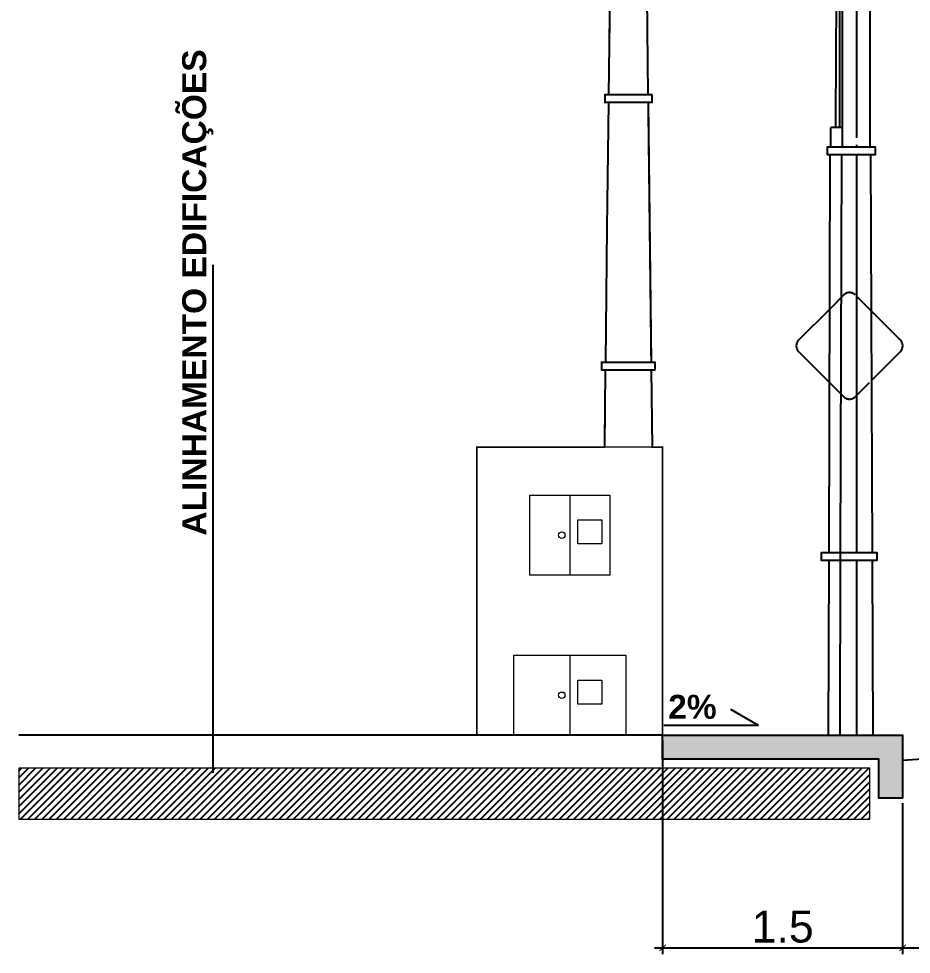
# Model space of a CAD drawing. Header units: inches. Extents: x -156 to 726, y -78 to 271.
# Drawn here: x 101.96 to 107.53, y 82.95 to 88.8 of the extents above; entities that cross this region are included whole.
import ezdxf
from ezdxf.enums import TextEntityAlignment as Align

# ---------------------------------------------------------------- set-up
doc = ezdxf.new("R2010")
doc.units = ezdxf.units.IN
doc.header["$MEASUREMENT"] = 0
doc.linetypes.add('DASHED', pattern=[19.05, 12.7, -6.35])
for name, color, linetype in [('03', 3, 'Continuous'), ('CRT-02', 2, 'Continuous'), ('CRT-03', 6, 'Continuous'), ('CRT-CALUNGAS', 8, 'Continuous'), ('URB-NOME RUAS', 2, 'Continuous')]:
    doc.layers.add(name, color=color, linetype=linetype)
doc.styles.add('AUX_2_50', font='ARIAL.TTF', dxfattribs={"height": 0.2})
doc.styles.add('DCADTXTSTYLE3', font='ARIALBD.TTF')
doc.dimstyles.new('Vila Palmeira - 1-50', dxfattribs={"dimtxt": 0.2, "dimasz": 0.04, "dimexe": 0.04, "dimexo": 0.03, "dimgap": 0.03, "dimtad": 1, "dimdec": 1, "dimzin": 12, "dimdsep": 46, "dimtxsty": 'AUX_2_50', "dimblk": 'ARCHTICK', "dimcen": 0.025, "dimdle": 0.05, "dimclrd": 253, "dimclre": 253, "dimclrt": 2, "dimazin": 3, "dimtfac": 1, "dimtdec": 1, "dimtmove": 0, "dimatfit": 2, "dimldrblk": 'DOTSMALL', "dimfxl": 10, "dimtolj": 1, "dimtzin": 0, "dimarcsym": 0})

# ---------------------------------------------------------------- blocks, each defined once
blk = doc.blocks.new('POSTE LUZ')
at = {"color": 0, "linetype": 'ByBlock', "ltscale": 0.8}
for p, q in [((-0.2859, 3.7479), (-0.2859, 5.3124)), ((-0.2859, 3.6885), (-0.2859, 3.7024)), ((-0.2859, 1.154), (-0.2859, 3.643)), ((-0.2859, 0.0144), (-0.2859, 1.1084))]:
    blk.add_line(p, q, dxfattribs=at)
at = {"color": 0, "linetype": 'ByBlock', "ltscale": 0.2}
for p, q in [((-0.3765, 3.6885), (-0.3757, 5.0068)), ((-0.4485, 3.6885), (-0.4481, 3.8107)), ((-0.3761, 3.8107), (-0.4481, 3.8107)), ((-0.4599, 1.1542), (-0.4525, 3.643)), ((-0.3879, 1.154), (-0.3805, 3.643)), ((-0.3913, 0.0144), (-0.3881, 1.154)), ((-0.4633, 0.0144), (-0.4601, 1.1086))]:
    blk.add_line(p, q, dxfattribs=at)
at = {"color": 0, "linetype": 'ByBlock'}
for p, q in [((-0.2063, 5.0068), (-0.2054, 3.6885)), ((-0.2004, 3.643), (-0.1911, 1.154)), ((-0.191, 1.1084), (-0.1869, 0.0144))]:
    blk.add_line(p, q, dxfattribs=at)
for points in [[(-0.2577, 3.6885), (-0.4723, 3.6885), (-0.4723, 3.643), (-0.2578, 3.643)], [(-0.2578, 3.643), (-0.1706, 3.643), (-0.1706, 3.6885), (-0.2579, 3.6885)], [(-0.2198, 1.154), (-0.5094, 1.154), (-0.5094, 1.1084), (-0.2198, 1.1084)], [(-0.2198, 1.1084), (-0.1593, 1.1084), (-0.1593, 1.154), (-0.2198, 1.154)]]:
    blk.add_lwpolyline(points, dxfattribs=at)
at = {"color": 0, "linetype": 'ByBlock', "ltscale": 0.2}
blk.add_spline([(-0.5767, 6.5338), (-0.5251, 6.3965), (-0.4613, 6.1726), (-0.4314, 5.919), (-0.4201, 5.5477), (-0.4201, 3.8107)], degree=3, dxfattribs=at)
blk.add_open_spline([(-0.5534, 6.5428), (-0.5451, 6.5215), (-0.5369, 6.5001), (-0.5124, 6.4357), (-0.4966, 6.3922), (-0.4679, 6.304), (-0.4551, 6.2592), (-0.4341, 6.1682), (-0.4262, 6.1219), (-0.4145, 6.0293), (-0.4106, 5.9829), (-0.4013, 5.8441), (-0.3983, 5.5686), (-0.3949, 5.5752), (-0.3945, 5.4832), (-0.3943, 5.2992), (-0.3946, 5.2072), (-0.395, 3.8281), (-0.3951, 3.8193), (-0.3951, 3.8106)], degree=3, knots=[0, 0, 0, 0, 1.372061, 1.372061, 4.116182, 4.116182, 6.860303, 6.860303, 9.618174, 9.618174, 12.376045, 12.376045, 17.891786, 17.891786, 23.407528, 23.407528, 28.923269, 28.923269, 29.448113, 29.448113, 29.448113, 29.448113], dxfattribs=at)
blk = doc.blocks.new('CX ENTRADA')
at = {"color": 0}
for p, q in [((-3.6818, 5.67), (-3.6818, 5.622)), ((-3.6578, 5.67), (-3.6818, 5.67)), ((-3.6818, 5.622), (-3.4265, 5.622)), ((-3.6584, 5.622), (-3.663, 5.2268)), ((-3.6578, 5.67), (-3.4505, 5.67)), ((-3.4505, 5.67), (-3.4265, 5.67)), ((-3.4499, 5.622), (-3.4453, 5.2268)), ((-3.4265, 5.67), (-3.4265, 5.622)), ((-3.427, 5.2747), (-3.4457, 5.2745)), ((-3.427, 5.2268), (-3.427, 5.2747)), ((-3.427, 5.2747), (-3.307, 5.2747)), ((-3.427, 5.2627), (-3.307, 5.2627)), ((-3.3513, 5.2857), (-3.3284, 5.2857)), ((-3.3513, 5.2747), (-3.3513, 5.2857)), ((-3.3513, 5.2507), (-3.3513, 5.2627)), ((-3.3284, 5.2857), (-3.3284, 5.2747)), ((-3.3284, 5.2627), (-3.3284, 5.2507)), ((-3.307, 5.2747), (-3.307, 5.2627)), ((-3.6858, 5.2268), (-3.5724, 5.2268)), ((-3.6858, 5.2268), (-3.6858, 5.1788)), ((-3.5904, 5.1788), (-3.5904, 5.2268)), ((-3.5724, 5.1788), (-3.5724, 5.2268)), ((-3.5724, 5.2148), (-3.5124, 5.2148)), ((-3.5424, 5.2148), (-3.5424, 5.1908)), ((-3.5124, 5.1788), (-3.5124, 5.2268)), ((-3.5124, 5.2268), (-3.4153, 5.2268)), ((-3.4944, 5.1788), (-3.4944, 5.2268)), ((-3.4153, 5.2268), (-3.4153, 5.1788)), ((-3.3813, 5.2507), (-3.2973, 5.2507)), ((-3.3813, 5.2507), (-3.3693, 5.2147)), ((-3.3093, 5.2147), (-3.3693, 5.2147)), ((-3.3693, 5.2147), (-3.3693, 5.1907)), ((-3.2973, 5.2507), (-3.3093, 5.2147)), ((-3.3093, 5.2147), (-3.3093, 5.1907)), ((-3.6858, 5.1788), (-3.5724, 5.1788)), ((-3.6636, 5.1788), (-3.6773, 4.001)), ((-3.5724, 5.1908), (-3.5124, 5.1908)), ((-3.5124, 5.1788), (-3.4153, 5.1788)), ((-3.4447, 5.1788), (-3.431, 4.001)), ((-3.427, 5.1307), (-3.427, 5.1788)), ((-3.3693, 5.1907), (-3.3813, 5.1547)), ((-3.3813, 5.1547), (-3.2973, 5.1547)), ((-3.3093, 5.1907), (-3.3693, 5.1907)), ((-3.3513, 5.1548), (-3.3513, 5.1428)), ((-3.3284, 5.1428), (-3.3284, 5.1548)), ((-3.3093, 5.1907), (-3.2973, 5.1547)), ((-3.427, 5.1307), (-3.4442, 5.1305)), ((-3.427, 5.1427), (-3.307, 5.1427)), ((-3.427, 5.1307), (-3.307, 5.1307)), ((-3.3513, 5.1308), (-3.3513, 5.1198)), ((-3.3513, 5.1198), (-3.3284, 5.1198)), ((-3.3284, 5.1198), (-3.3284, 5.1308)), ((-3.307, 5.1427), (-3.307, 5.1307)), ((-3.3746, 5.0275), (-3.377, 5.0275)), ((-3.4428, 5.0124), (-3.3998, 5.0124)), ((-3.3998, 4.9644), (-3.3998, 5.0128)), ((-3.3518, 4.9644), (-3.3518, 5.0128)), ((-3.3518, 5.0124), (-3.3226, 5.0124)), ((-3.4422, 4.9644), (-3.3998, 4.9644)), ((-3.3746, 4.9497), (-3.377, 4.9497)), ((-3.3518, 4.9644), (-3.3226, 4.9644)), ((-3.2746, 4.9164), (-3.2746, 4.8233)), ((-3.2266, 4.9164), (-3.2266, 4.8233)), ((-3.2266, 4.8233), (-3.2746, 4.8233)), ((-3.7013, 4.001), (-3.7013, 3.953)), ((-3.4067, 4.001), (-3.7013, 4.001)), ((-3.4067, 4.001), (-3.4067, 3.953)), ((-3.4067, 3.953), (-3.7013, 3.953)), ((-3.6778, 3.953), (-3.6869, 3.173)), ((-3.4305, 3.953), (-3.4116, 2.3319)), ((-3.6869, 3.173), (-3.6967, 2.3319)), ((-3.7207, 2.3319), (-3.3876, 2.3319)), ((-3.7207, 2.3319), (-3.7207, 2.2839)), ((-3.7207, 2.2839), (-3.3876, 2.2839)), ((-3.6973, 2.2839), (-3.7035, 1.8)), ((-3.411, 2.2839), (-3.4048, 1.8)), ((-3.3876, 2.3319), (-3.3876, 2.2839))]:
    blk.add_line(p, q, dxfattribs=at)
at = {"lineweight": -2}
blk.add_line((-3.3093, 5.2027), (-2.3261, 5.5154), dxfattribs=at)
at = {"color": 0, "lineweight": 0}
for p, q in [((-3.9195, 1.5), (-3.9195, 1)), ((-3.9195, 0.5), (-3.9195, 0))]:
    blk.add_line(p, q, dxfattribs=at)
at = {"const_width": 0.01}
blk.add_lwpolyline([(-3.339, 0), (-3.339, 1.8), (-3.339, 1.8), (-3.4048, 1.8), (-3.411, 2.2839), (-3.3876, 2.2839), (-3.3876, 2.3319), (-3.4116, 2.3319), (-3.4305, 3.953), (-3.4067, 3.953), (-3.4067, 4.001), (-3.431, 4.001), (-3.4447, 5.1788), (-3.4153, 5.1788), (-3.4153, 5.2268), (-3.4453, 5.2268), (-3.4499, 5.622), (-3.4265, 5.622), (-3.4265, 5.67), (-3.6818, 5.67), (-3.6818, 5.622), (-3.6584, 5.622), (-3.663, 5.2268), (-3.6858, 5.2268), (-3.6858, 5.1788), (-3.6636, 5.1788), (-3.6773, 4.001), (-3.7013, 4.001), (-3.7013, 3.953), (-3.6778, 3.953), (-3.6967, 2.3319), (-3.7207, 2.3319), (-3.7207, 2.2839), (-3.6973, 2.2839), (-3.7035, 1.8), (-4.5, 1.8), (-4.5, 0), (-3.339, 0)], dxfattribs=at)
at = {"color": 0}
blk.add_lwpolyline([(-3.2506, 4.8233), (-3.2504, 4.7961), (-3.2499, 4.7739), (-3.2492, 4.756), (-3.2481, 4.7416), (-3.2467, 4.7303), (-3.2451, 4.7211), (-3.2433, 4.7137), (-3.2412, 4.7071), (-3.2388, 4.7011), (-3.2362, 4.6953), (-3.2332, 4.6898), (-3.2299, 4.6846), (-3.2262, 4.6796), (-3.222, 4.6749), (-3.2172, 4.6705), (-3.2119, 4.6663), (-3.206, 4.6624), (-3.1995, 4.6587), (-3.1926, 4.6554), (-3.1854, 4.6524), (-3.178, 4.6498), (-3.1704, 4.6476), (-3.1628, 4.6459), (-3.1552, 4.6447), (-3.1478, 4.644), (-3.1406, 4.6439), (-3.1336, 4.6442), (-3.1269, 4.645), (-3.1205, 4.6462), (-3.1144, 4.6478), (-3.1088, 4.6498), (-3.1036, 4.6522), (-3.0988, 4.6548), (-3.0944, 4.6578), (-3.0904, 4.6612), (-3.0867, 4.6649), (-3.0832, 4.669), (-3.0799, 4.6735), (-3.0767, 4.6784), (-3.0736, 4.6838), (-3.0704, 4.6897), (-3.0673, 4.696), (-3.0642, 4.7027), (-3.0611, 4.7097), (-3.0579, 4.7172), (-3.0548, 4.7249), (-3.0517, 4.733), (-3.0486, 4.7413), (-3.0454, 4.7499), (-3.0423, 4.7588), (-3.0393, 4.7683), (-3.0363, 4.7786), (-3.0333, 4.7896), (-3.0305, 4.8017), (-3.0278, 4.815), (-3.0252, 4.8296), (-3.0228, 4.8456), (-3.0205, 4.8627), (-3.0183, 4.8808), (-3.0163, 4.8993), (-3.0143, 4.9181), (-3.0123, 4.9369), (-3.0104, 4.9552), (-3.0085, 4.9728), (-3.0066, 4.9896), (-3.0045, 5.0059), (-3.002, 5.0222), (-2.9988, 5.0391), (-2.9948, 5.0571), (-2.9897, 5.0768), (-2.9834, 5.0986), (-2.9756, 5.1232), (-2.9659, 5.1508), (-2.9533, 5.181), (-2.9366, 5.2132), (-2.9144, 5.2468), (-2.8855, 5.281), (-2.8488, 5.3153), (-2.8029, 5.3491), (-2.7466, 5.3817)], dxfattribs=at)
at = {"color": 0, "lineweight": 0}
for points in [[(-3.339, 1.8), (-4.5, 1.8), (-4.5, 0), (-3.339, 0)], [(-3.6695, 1), (-4.1695, 1), (-4.1695, 1.5), (-3.6695, 1.5)], [(-3.7195, 1.195), (-3.8695, 1.195), (-3.8695, 1.345), (-3.7195, 1.345)], [(-3.5695, 0), (-4.2695, 0), (-4.2695, 0.5), (-3.5695, 0.5)], [(-3.7195, 0.195), (-3.8695, 0.195), (-3.8695, 0.345), (-3.7195, 0.345)]]:
    blk.add_lwpolyline(points, close=True, dxfattribs=at)
for centre in [(-3.9695, 1.25), (-3.9695, 0.25)]:
    blk.add_circle(centre, 0.02, dxfattribs=at)
at = {"color": 0}
for centre, radius, start, end in [((-3.3744, 4.9984), 0.0293, 95.14741, 150.3526), ((-3.3772, 4.9984), 0.0293, 29.6474, 84.85259), ((-3.3226, 4.9164), 0.096, 0, 90), ((-3.3744, 4.9788), 0.0293, 209.6474, 264.85259), ((-3.3772, 4.9788), 0.0293, 275.14741, 330.3526), ((-3.3226, 4.9164), 0.048, 0, 90)]:
    blk.add_arc(centre, radius, start, end, dxfattribs=at)
blk = doc.blocks.new('_ArchTick')
at = {"color": 0, "linetype": 'ByBlock', "const_width": 0.15}
blk.add_lwpolyline([(-0.5, -0.5), (0.5, 0.5)], dxfattribs=at)
blk = doc.blocks.new('*D29')
at = {"layer": 'CRT-02', "color": 253, "lineweight": -2}
for p, q in [((105.9806, 84.2883), (105.9806, 82.9498)), ((107.4806, 83.8945), (107.4806, 82.9498)), ((105.9306, 82.9898), (107.5306, 82.9898))]:
    blk.add_line(p, q, dxfattribs=at)
at = {"layer": 'DEFPOINTS', "color": 0}
for p in [(105.9806, 84.3183), (107.4806, 83.9245), (107.4806, 82.9898)]:
    blk.add_point(p, dxfattribs=at)
at = {"layer": 'CRT-02', "color": 253, "lineweight": -2, "xscale": 0.04, "yscale": 0.04, "zscale": 0.04, "rotation": 180}
blk.add_blockref('_ArchTick', (105.9806, 82.9898), dxfattribs=at)
at = {"layer": 'CRT-02', "color": 253, "lineweight": -2, "xscale": 0.04, "yscale": 0.04, "zscale": 0.04}
blk.add_blockref('_ArchTick', (107.4806, 82.9898), dxfattribs=at)
at = {"layer": 'CRT-02', "color": 2, "insert": (106.7306, 83.1219), "char_height": 0.2, "attachment_point": 5, "style": 'AUX_2_50'}
blk.add_mtext('\\A1;1.5', dxfattribs=at)
blk = doc.blocks.new('_DotSmall')
at = {"color": 0, "linetype": 'ByBlock', "const_width": 0.5}
blk.add_lwpolyline([(-0.0625, 0, 1), (0.0625, 0, 1)], format="xyb", close=True, dxfattribs=at)
blk = doc.blocks.new('*D30')
at = {"layer": 'CRT-02', "color": 253, "lineweight": -2}
for p, q in [((107.4806, 83.8945), (107.4806, 82.9498)), ((113.4806, 83.8945), (113.4806, 82.9498)), ((107.4306, 82.9898), (113.5306, 82.9898))]:
    blk.add_line(p, q, dxfattribs=at)
at = {"layer": 'DEFPOINTS', "color": 0}
for p in [(107.4806, 83.9245), (113.4806, 83.9245), (113.4806, 82.9898)]:
    blk.add_point(p, dxfattribs=at)
at = {"layer": 'CRT-02', "color": 253, "lineweight": -2, "xscale": 0.04, "yscale": 0.04, "zscale": 0.04, "rotation": 180}
blk.add_blockref('_ArchTick', (107.4806, 82.9898), dxfattribs=at)
at = {"layer": 'CRT-02', "color": 253, "lineweight": -2, "xscale": 0.04, "yscale": 0.04, "zscale": 0.04}
blk.add_blockref('_ArchTick', (113.4806, 82.9898), dxfattribs=at)
at = {"layer": 'CRT-02', "color": 2, "insert": (110.4806, 83.1219), "char_height": 0.2, "attachment_point": 5, "style": 'AUX_2_50'}
blk.add_mtext('\\A1;6', dxfattribs=at)

msp = doc.modelspace()

# ---------------------------------------------------------------- hatches: boundary and pattern name
at = {"lineweight": -2}
msp.add_hatch(color=252, dxfattribs=at).paths.add_polyline_path([(105.9806, 84.3183), (107.4806, 84.3183), (107.4806, 83.9245), (107.3327, 83.9245), (107.3327, 84.1683), (105.9806, 84.1683)])
h = msp.add_hatch(dxfattribs=at)
h.set_pattern_fill('ANSI31', color=9, scale=0.01, style=0)
h.set_pattern_definition([(45, (101.95574, 83.782433), (-0.02245064, 0.02245064), [])])
h.paths.add_polyline_path([(107.2751, 84.1128), (101.9557, 84.1128), (101.9557, 83.7941), (107.2751, 83.7941)])

# ---------------------------------------------------------------- linework, layer by layer
at = {"layer": '03'}
msp.add_line((105.9806, 84.3183), (101.9557, 84.3183), dxfattribs=at)
at = {"layer": 'CRT-02', "linetype": 'Continuous', "lineweight": 0}
msp.add_lwpolyline([(107.2751, 84.1128), (101.9557, 84.1128), (101.9557, 83.7941), (107.2751, 83.7941)], close=True, dxfattribs=at)
at = {"layer": 'CRT-03', "linetype": 'Continuous'}
msp.add_lwpolyline([(105.9806, 84.3183), (107.4806, 84.3183), (107.4806, 83.9245), (107.3327, 83.9245), (107.3327, 84.1683), (105.9806, 84.1683), (105.9806, 84.3183)], dxfattribs=at)
at = {"layer": 'CRT-03'}
msp.add_arc((110.4806, 39.2099), 45.05, 86.1817, 93.8183, dxfattribs=at)
at = {"layer": 'CRT-CALUNGAS', "linetype": 'DASHED', "lineweight": -2, "ltscale": 0.01}
for p, q in [((107.1132, 87.0694), (107.0252, 86.9814)), ((107.2838, 86.9695), (107.1839, 87.0694)), ((107.0239, 86.5224), (107.1132, 86.433)), ((107.1839, 86.433), (107.2854, 86.5345))]:
    msp.add_line(p, q, dxfattribs=at)
at = {"layer": 'CRT-CALUNGAS', "lineweight": -2}
for p, q in [((107.0252, 86.9814), (106.8304, 86.7865)), ((107.4668, 86.7865), (107.2838, 86.9695)), ((106.8304, 86.7158), (107.0239, 86.5224)), ((107.2854, 86.5345), (107.4668, 86.7158))]:
    msp.add_line(p, q, dxfattribs=at)
at = {"layer": 'CRT-CALUNGAS', "linetype": 'DASHED', "lineweight": -2, "ltscale": 0.01}
for centre, start, end in [((107.1486, 87.034), 45, 135), ((107.1486, 86.4683), 225, 315)]:
    msp.add_arc(centre, 0.05, start, end, dxfattribs=at)
at = {"layer": 'CRT-CALUNGAS', "lineweight": -2}
for centre, start, end in [((106.8657, 86.7512), 135, 225), ((107.4314, 86.7512), 315, 45)]:
    msp.add_arc(centre, 0.05, start, end, dxfattribs=at)
at = {"layer": 'URB-NOME RUAS', "linetype": 'DASHED', "ltscale": 0.25}
msp.add_line((103.1719, 84.0828), (103.1719, 88.6966), dxfattribs=at)
at = {"layer": 'URB-NOME RUAS', "ltscale": 0.25}
for q in [(106.4068, 84.4789), (105.9887, 84.3789)]:
    msp.add_line((106.58, 84.3789), q, dxfattribs=at)

# ---------------------------------------------------------------- block references
at = {"layer": 'CRT-CALUNGAS'}
for name, p in [('POSTE LUZ', (107.4806, 84.3039)), ('CX ENTRADA', (109.3196, 84.3183))]:
    msp.add_blockref(name, p, dxfattribs=at)

# ---------------------------------------------------------------- texts
at = {"layer": 'URB-NOME RUAS', "ltscale": 0.25, "style": 'DCADTXTSTYLE3'}
msp.add_text('ALINHAMENTO EDIFICAÇÕES', height=0.15, rotation=90, dxfattribs=at).set_placement((103.1276, 88.6037), align=Align.RIGHT)
msp.add_text('2%%%', height=0.15, dxfattribs=at).set_placement((106.3182, 84.4209), align=Align.RIGHT)

# ---------------------------------------------------------------- dimensions: what is measured, and where the dimension line sits
at = {"layer": 'CRT-02'}
for base, p1, p2, picture, middle in [((107.4806, 82.9898), (105.9806, 84.3183), (107.4806, 83.9245), '*D29', (106.7306, 83.1219)), ((113.4806, 82.9898), (107.4806, 83.9245), (113.4806, 83.9245), '*D30', (110.4806, 83.1219))]:
    dim = msp.add_linear_dim(base=base, p1=p1, p2=p2, angle=180, dimstyle='Vila Palmeira - 1-50', dxfattribs=at)
    dim.commit()
    dim.dimension.update_dxf_attribs({"geometry": picture, "text_midpoint": middle})

doc.saveas('drawing.dxf')
